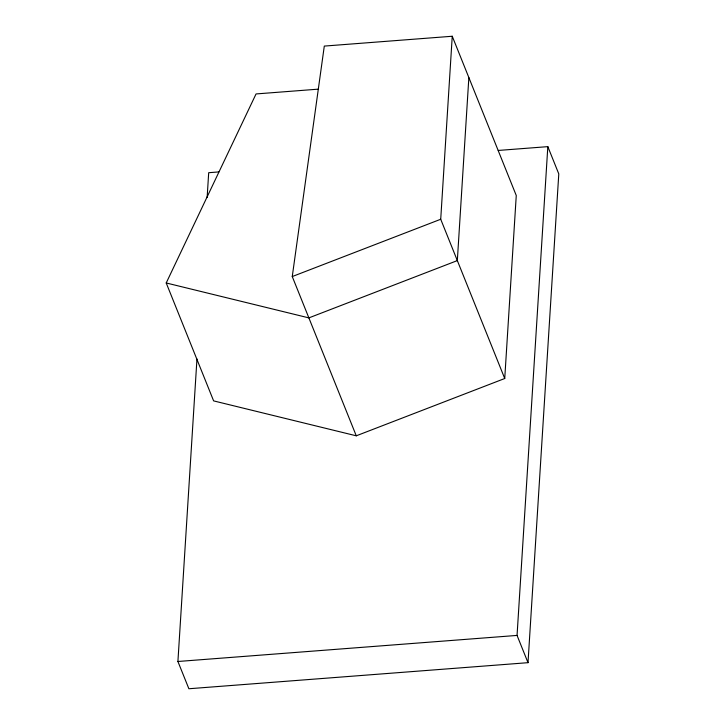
<?xml version="1.0" encoding="UTF-8"?>
<svg xmlns="http://www.w3.org/2000/svg" width="725" height="725" viewBox="0 0 725 725"><rect width="100%" height="100%" fill="white"/><g stroke="black" fill="none" stroke-linecap="round" stroke-linejoin="round"><path stroke-width="1.09" d="M498.247 150.447L547.828 146.64L558.785 173.9L528.008 662.677L188.881 688.75L177.915 661.49L196.964 358.966M207.132 197.544L208.691 172.704L218.832 171.925M504.736 378.513L440.718 219.258L452.246 36.25L324.302 46.083L292.257 276.551L356.274 435.807L504.736 378.513L516.263 195.505L452.246 36.25M468.858 77.584L457.33 260.592L308.877 317.885L166.215 282.968L256.052 93.942L318.583 89.13M528.008 662.677L517.052 635.417L547.828 146.64M292.257 276.551L440.718 219.258M177.915 661.49L517.052 635.417M356.274 435.807L213.621 400.889L166.215 282.968"/></g></svg>
